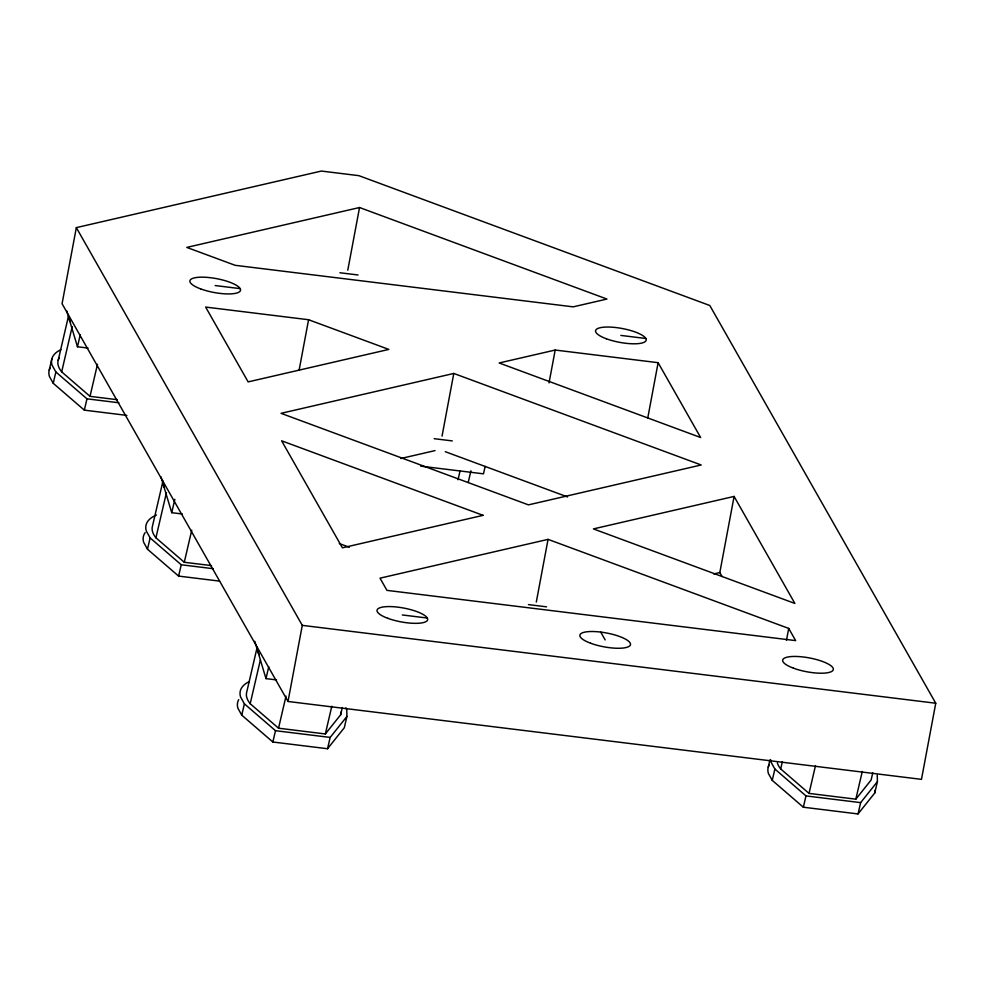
<?xml version="1.0" encoding="UTF-8"?>
<svg xmlns="http://www.w3.org/2000/svg" width="985" height="985" viewBox="0 0 985 985"><rect width="100%" height="100%" fill="white"/><g stroke="black" fill="none" stroke-linecap="round" stroke-linejoin="round"><path stroke-width="1.48" d="M76.337 227.633L62.067 303.749L288.014 701.48L921.48 779.357L935.75 703.228L709.803 305.498L358.885 175.662L321.369 171.058L76.337 227.633L302.284 625.364L288.014 701.48M299.058 370.471L308.576 319.731L205.643 307.074L248.146 381.897L388.829 349.416L308.576 319.731M347.779 270.21L359.537 207.527L606.945 299.058L573.171 306.852L235.156 265.31L186.781 247.407L359.537 207.527M442.043 436.133L453.789 373.45L701.197 464.982L528.452 504.874L281.045 413.331L453.789 373.45M549.039 382.882L555.195 350.044L658.115 362.689L700.63 437.512L499.161 362.973L555.195 350.044M536.296 602.069L548.054 539.374L788.714 628.418L795.646 640.619L386.945 590.372L380.013 578.17L548.054 539.374M647.773 417.923L658.115 362.689M722.103 576.557L719.826 572.544L734.096 496.428L593.413 528.908L794.883 603.448L734.096 496.428M786.473 640.361L788.714 628.418M49.25 370.089L51.885 358.774M58.201 360.301L68.384 316.53M126.868 415.387L84.341 410.154L53.227 383.3L55.862 371.973L52.045 365.115A54.803 23.665 13.1 0 1 60.861 349.687M117.19 399.688L90.017 396.352L61.673 371.862L72.188 326.638M88.034 348.062L77.47 346.769L80.241 334.851M84.341 410.154L86.975 398.839L55.862 371.973M90.017 396.352L97.49 364.253M162.981 481L152.453 526.224A48.302 20.857 13.1 0 0 155.925 537.798L184.281 562.275L211.455 565.612M219.606 581.125L178.605 576.09L147.491 549.224L150.126 537.909L146.297 531.038A54.803 23.665 13.1 0 1 156.48 515.02M155.925 537.798L166.453 492.574M182.299 513.985L171.735 512.692L174.85 499.284M178.605 576.09L181.24 564.774L150.126 537.909M184.281 562.275L191.743 530.176M257.245 646.923L246.718 692.147A48.302 20.857 13.1 0 0 250.19 703.721L278.533 728.198L325.346 733.96L340.613 714.839L342.312 707.538M345.907 707.796A54.803 23.665 13.1 0 1 346.769 710.025L346.929 716.44L344.294 727.755L327.537 748.735L272.857 742.013L241.756 715.147L244.391 703.832L240.562 696.961A54.803 23.665 13.1 0 1 249.39 681.546M250.19 703.721L260.372 659.962M276.563 679.921L265.987 678.616L268.757 666.71M272.857 742.013L275.492 730.698L244.391 703.832M278.533 728.198L286.007 696.112M325.346 733.96L331.797 706.233M327.537 748.735L330.172 737.42L346.929 716.44M458.025 479.744L460.057 470.99M468.207 482.502L470.916 470.83M485.186 466.397L483.463 473.834L420.804 466.164M768.263 767.155L769.901 760.075M877.253 775.232L877.413 781.647L874.779 792.962L858.021 813.942L803.354 807.22L772.24 780.354L774.875 769.039L771.046 762.181A54.803 23.665 13.1 0 1 770.553 759.57M872.796 772.757L871.097 780.046L855.83 799.167L809.03 793.405L780.674 768.928L782.373 761.639M803.354 807.22L805.976 795.905L774.875 769.039M809.03 793.405L815.469 765.69M855.83 799.167L862.281 771.452M858.021 813.942L860.656 802.627L877.413 781.647M400.796 458.517L435.05 450.601M713.829 573.935L719.826 572.544M339.911 272.759L358.035 274.975M215.186 285.551L240.155 288.617M620.858 335.417L645.815 338.483M434.176 438.682L452.3 440.911M86.975 398.839L118.865 402.767M528.44 604.605L546.552 606.834M181.24 564.774L213.129 568.69M402.323 614.96L427.281 618.026M302.284 625.364L935.75 703.228M275.492 730.698L330.172 737.42M805.976 795.905L860.656 802.627M445.282 451.696L567.545 496.933M339.296 543.548L349.367 547.278M600.715 632.087L605.159 639.893M772.24 780.354L768.411 773.496A54.803 23.665 13.1 0 1 769.211 764.84M241.756 715.147L237.927 708.277A54.803 23.665 13.1 0 1 238.727 699.633M147.491 549.224L143.675 542.353A54.803 23.665 13.1 0 1 145.164 532.602M53.227 383.3L49.41 376.43A54.803 23.665 13.1 0 1 50.21 367.774M254.795 641.297L265.987 678.616M160.961 476.802L171.735 512.692M66.709 310.878L77.47 346.769M874.717 790.401L874.779 792.962M164.421 487.501A48.302 20.857 13.1 0 1 163.461 485.137M780.674 768.928A48.302 20.857 13.1 0 1 777.35 762.944M340.945 712.118A48.302 20.857 13.1 0 1 340.613 714.839M259.35 654.631A48.302 20.857 13.1 0 1 257.725 651.06M61.673 371.862A48.302 20.857 13.1 0 1 59.334 357.764M70.157 321.566A48.302 20.857 13.1 0 1 68.728 316.333M483.093 515.34L342.411 547.82L281.611 440.8L483.093 515.34M606.341 338.766A25.758 7.043 10.6 0 0 646.123 340.404A25.758 7.043 10.6 0 0 610.109 327.082A25.758 7.043 10.6 0 0 606.341 338.766M200.669 288.9A25.758 7.043 10.6 0 0 240.451 290.538A25.758 7.043 10.6 0 0 204.437 277.216A25.758 7.043 10.6 0 0 200.669 288.9M793.479 668.187A25.758 7.043 10.6 0 0 833.248 669.812A25.758 7.043 10.6 0 0 797.247 656.49A25.758 7.043 10.6 0 0 793.479 668.187M387.807 618.309A25.758 7.043 10.6 0 0 427.588 619.947A25.758 7.043 10.6 0 0 391.574 606.625A25.758 7.043 10.6 0 0 387.807 618.309M590.643 643.242A25.758 7.043 10.6 0 0 630.412 644.88A25.758 7.043 10.6 0 0 594.411 631.557A25.758 7.043 10.6 0 0 590.643 643.242"/></g></svg>
